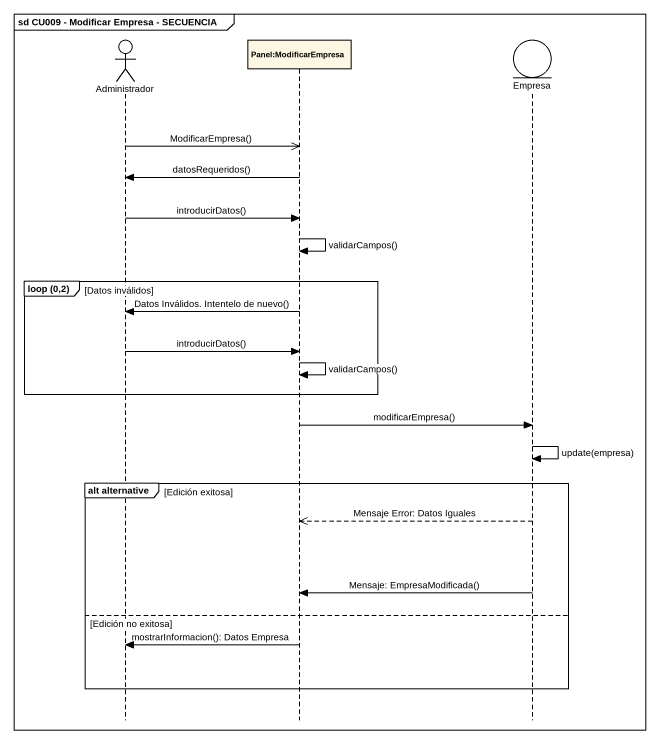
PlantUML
@startuml
mainframe sd CU009 - Modificar Empresa - SECUENCIA
hide footbox
actor Administrador
participant "Panel:ModificarEmpresa" as Panel_ModificarEmpresa
entity Empresa

Administrador ->> Panel_ModificarEmpresa : ModificarEmpresa()
Panel_ModificarEmpresa -> Administrador : datosRequeridos()
Administrador -> Panel_ModificarEmpresa : introducirDatos()
Panel_ModificarEmpresa -> Panel_ModificarEmpresa : validarCampos()
group loop (0,2) [Datos inválidos]
  Panel_ModificarEmpresa -> Administrador : Datos Inválidos. Intentelo de nuevo()
  Administrador -> Panel_ModificarEmpresa : introducirDatos()
  Panel_ModificarEmpresa -> Panel_ModificarEmpresa : validarCampos()
end
Panel_ModificarEmpresa -> Empresa : modificarEmpresa()
Empresa -> Empresa : update(empresa)
group alt alternative [Edición exitosa]
  Empresa -->> Panel_ModificarEmpresa : Mensaje Error: Datos Iguales
  Empresa -> Panel_ModificarEmpresa : Mensaje: EmpresaModificada()
else Edición no exitosa
  Panel_ModificarEmpresa -> Administrador : mostrarInformacion(): Datos Empresa
end
@enduml
